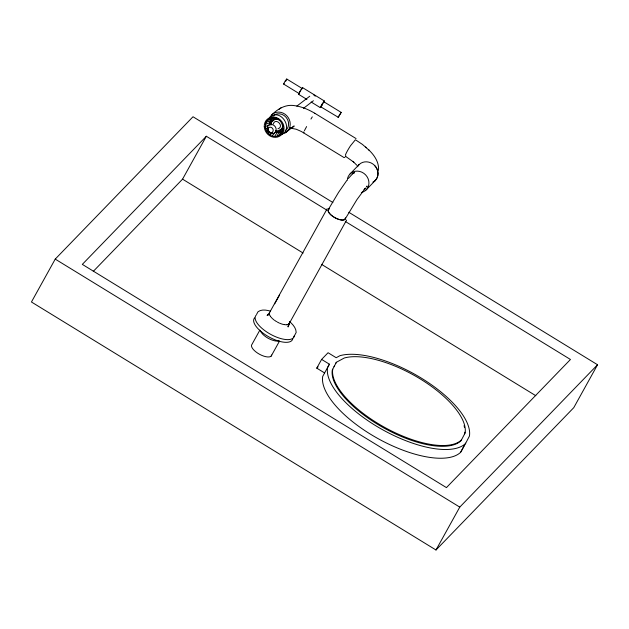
<?xml version="1.0" encoding="UTF-8"?>
<svg xmlns="http://www.w3.org/2000/svg" width="629" height="629" viewBox="0 0 629 629"><rect width="100%" height="100%" fill="white"/><g stroke="black" fill="none" stroke-linecap="round" stroke-linejoin="round"><path stroke-width="0.94" d="M378.493 170.42C379.318 162.313 374.192 154.946 368.531 149.671M271.343 118.15C283.467 114.918 288.161 136.713 274.645 136.446C263.488 136.619 261.609 117.387 273.788 117.93M274.598 117.851C271.555 118.543 269.511 121.57 269.684 124.628L265.139 126.712M270.997 124.833C270.541 120.438 275.966 117.607 279.457 120.147M299.789 91.905L299.074 93.524L283.593 84.042L285.086 81.11L286.745 79.026L302.219 88.508L301.362 89.397M286.745 79.026L286.344 80.056M306.921 99.429L298.578 94.319L300.159 91.26M300.976 89.963L302.62 87.69L302.494 88.437M321.403 106.443L320.271 107.614L322.229 103.761M322.661 103.258L323.911 101.812L341.177 112.394L338.276 117.285L320.766 106.828L324.407 101.017L323.88 102.378M323.911 101.812L323.746 102.354M338.025 117.411L341.177 112.394M282.193 132.224L283.192 129L280.864 134.056M289.222 323.44C287.728 330.775 287.878 323.998 288.192 326.388M269.33 313.446L269.644 312.511M273.261 123.999C275.541 116.955 284.866 126.453 277.955 128.788M279.079 135.432L280.723 131.532L282.138 130.447M276.964 136.249L279.048 132.184L280.723 131.532M304.412 130.667L306.614 126.571M324.548 372.918L316.764 368.146L321.608 359.411L329.392 364.175L322.708 376.425A79.403 32.04 29 0 0 378.752 439.011A79.403 32.04 29 0 0 460.695 452.243L464.579 444.837M329.392 364.175L327.552 367.69A79.403 32.04 29 0 0 383.596 430.275A79.403 32.04 29 0 0 465.539 443.508L469.423 436.101A79.403 32.04 29 0 0 422.334 378.744A79.403 32.04 29 0 0 339.896 355.707L336.185 357.712L328.071 352.735L321.608 359.411M332.883 202.507L193.009 116.758L55.226 259.109L31.45 301.999L435.991 549.998L573.774 407.655L597.55 364.757L348.796 212.264M93.296 271.374L182.559 179.155L206.336 136.257L326.876 210.157M256.553 314.437L258.047 311.732C261.609 309.098 266.413 310.011 270.384 311.111M259.887 330.083L252.001 344.315A11.314 4.568 29 0 0 259.612 354.316A11.314 4.568 29 0 0 271.712 355.008M327.214 208.639L269.495 312.739L267.113 315.522L268.363 314.807M274.692 303.823L279.535 295.087M271.193 356.085L279.543 341.012M289.033 323.927L288.703 324.517L289.521 322.622M346.587 220.071L289.112 323.754L288.247 324.375M293.68 337.191L296.18 332.411C296.117 327.858 292.674 324.281 289.442 321.45M335.862 363.208L336.303 362.414M334.023 366.723L334.463 365.929M461.104 440.575L461.544 439.781M460.892 451.858L465.735 443.123M435.991 549.998L459.768 507.108L597.55 364.757M328.354 209.496L338.567 192.364L346.689 180.625M345.164 219.034L356.902 199.652L365.48 188.04L363.994 189.675M285.66 81.29L286.03 80.646M310.946 119.054L312.283 116.86M300.002 91.339L300.536 90.466M274.645 136.446L277.208 132.342L279.048 132.184M300.56 90.6L301.079 89.633M322.017 105.373L322.425 104.736M272.286 136.013L275.345 131.996L277.208 132.342M348.356 178.487L352.554 173.832L354.536 172.629M284.119 83.602L283.671 84.066M299.262 93.745L298.578 94.319M359.088 164.601C363.318 160.395 370.45 161.213 374.491 165.341A11.346 10.331 41.9 0 1 372.989 182.198A11.338 10.316 44.1 0 0 374.491 165.341M357.461 166.756L359.151 164.539L350.101 173.887M270.053 134.976L271.233 133.71M206.336 136.257L82.32 264.384L446.441 487.609L570.456 359.481L345.29 221.447M366.086 189.982L375.136 180.633M316.764 368.146L318.062 366.809M268.111 133.403L269.416 132.239M344.975 157.219L344.071 157.596L301.433 131.532L296.267 129.244L290.111 128.041L292.288 127.946M271.704 114.926C277.696 108.966 285.535 104.162 294.27 105.609C301.598 106.537 308.509 109.532 314.822 113.283L356.061 138.569M278.914 109.399L280.998 107.795M269.456 117.631C280.723 106.726 295.316 130.769 279.897 135.086M272.483 120.729L275.148 118.677M271.626 121.908L273.906 120.163M296.817 106.152L309.751 96.229M303.469 108.353L313.415 100.719M279.394 130.407L280.919 129.244M275.62 130.84L278.639 130.989L282.673 128.418M279.999 130.462C282.248 129.189 283.105 126.327 282.358 123.929M285.369 132.743L294.191 125.965L292.1 127.577L292.729 127.31L290.362 128.198M266.578 131.398L267.993 130.384M265.564 129.118L267.789 127.829M268.182 314.901L267.396 315.113M265.328 124.345L269.833 122.757M266.114 122.175L270.454 121.035M286.722 324.745L288.035 324.493M267.443 120.336L271.508 119.581M269.228 118.967L272.915 118.496M284.717 324.674L286.368 324.792M282.358 324.171L284.229 324.627M279.795 323.251L281.753 324.006M313.454 94.798L314.13 95.113M277.2 321.985L279.127 322.976M302.714 87.722L324.407 101.017M311.096 101.984L320.271 107.614M182.559 179.155L303.099 253.047M321.513 264.337L535.798 395.704M55.226 259.109L459.768 507.108M274.739 320.436L276.524 321.616M369.506 150.575L362.39 144.387L355.409 139.748L350.424 145.865A9.671 1.093 -58.1 0 0 345.384 155.111M272.585 318.722L274.118 320.012M365.638 146.997L366.416 147.721M356.918 165.317L353.034 161.449L353.805 162.164L345.36 156.204A9.671 1.093 -58.1 0 0 345.864 155.921M270.895 316.945L272.082 318.274M314.728 95.6L315.2 96.206M269.794 315.239L270.541 316.521M269.361 313.722L269.605 314.877M278.836 340.855A11.314 4.568 29 0 1 274.897 340.847L272.388 340.163A11.314 4.568 29 0 1 262.78 334.274L261.318 332.521A11.314 4.568 29 0 1 260.461 330.885M294.293 335.815A21.881 8.83 29 0 1 270.879 334.471A21.881 8.83 29 0 1 256.168 315.137M292.799 338.512A21.881 8.83 29 0 1 269.385 337.175A21.881 8.83 29 0 1 254.666 317.834M270.116 117.104A11.33 10.213 52.5 0 1 288.271 117.615A11.33 10.213 52.5 0 1 281.045 133.946M345.415 218.019A9.671 3.9 29 0 1 334.659 217.555A9.671 3.805 29.1 0 1 329.124 208.914M329.179 208.804A9.671 3.9 29 0 0 334.659 217.555A9.671 3.805 29.1 0 0 345.352 218.137M304.066 132.145A11.306 0.44 -60 0 1 303.76 131.996M314.681 113.291A11.306 0.44 -60 0 1 314.783 113.338M272.789 132.758A3.86 3.475 52.5 0 1 268.103 127.97M282.956 125.352A6.542 5.897 52.5 0 1 275.549 131.029M270.69 124.684A6.542 5.897 52.5 0 1 278.089 119.007M277.727 131.846A9.6 8.657 52.5 0 1 275.494 130.808M271.005 124.943A9.6 8.657 52.5 0 1 270.659 123.347M272.892 116.176A9.6 8.657 52.5 0 1 286.179 117.411A9.6 8.657 52.5 0 1 285.157 130.848M267.325 130.077A4.835 4.356 52.5 0 1 272.231 124.581A4.835 4.356 52.5 0 1 275.478 132.004A4.835 4.356 52.5 0 1 267.828 131.233M347.247 180.429A11.346 10.316 44.1 0 1 357.319 171.112A11.346 10.316 44.1 0 1 368.759 180.932A11.346 10.316 44.1 0 1 361.337 192.521M464.068 425.699A74.073 29.893 29 0 1 464.516 427.626M464.847 432.154A74.073 29.893 29 0 1 464.666 433.806M461.474 439.923A74.073 29.893 29 0 1 385.034 427.578A74.073 29.893 29 0 1 332.749 369.192M352.554 173.832A9.671 8.751 43.7 0 1 354.52 172.645M366.966 186.16L366.644 186.829L366.966 186.16M336.373 362.28L332.309 369.986A74.073 29.893 29 0 0 384.594 428.373A74.073 29.893 29 0 0 461.033 440.717L465.106 433.011A74.073 29.893 29 0 0 421.171 379.507A74.073 29.893 29 0 0 344.267 358.011L336.373 362.28M267.765 129.881A2.901 2.618 52.5 0 0 271.987 132.483A2.901 2.618 52.5 0 0 271.712 127.632A2.901 2.618 52.5 0 0 267.765 129.881M264.274 126.728A10.536 9.498 52.5 0 0 279.559 136.226A10.536 9.498 52.5 0 0 278.631 118.645A10.536 9.498 52.5 0 0 264.274 126.728"/></g></svg>
